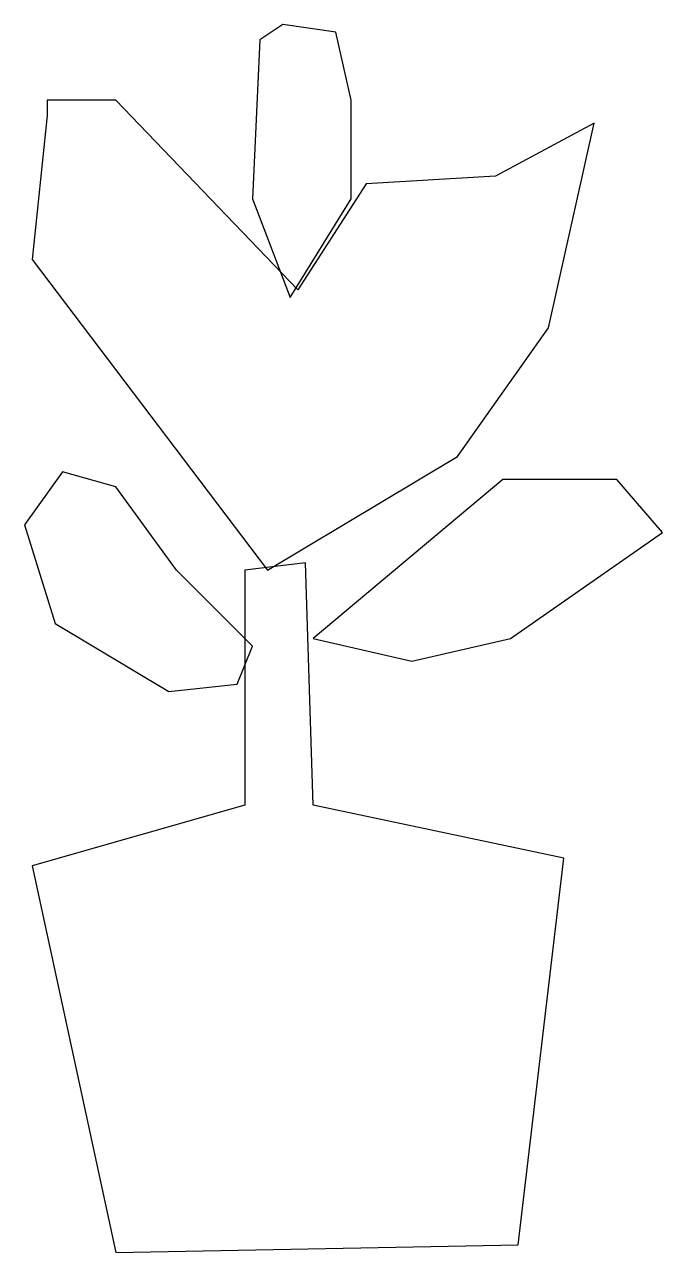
# Model space of a CAD drawing. Extents: x -0.24 to 0.28, y 0 to 1.
import ezdxf

# ---------------------------------------------------------------- set-up
doc = ezdxf.new("R2010")
doc.units = 0
doc.layers.get('0').update_dxf_attribs({"linetype": 'CONTINUOUS'})

msp = doc.modelspace()

# ---------------------------------------------------------------- linework, layer by layer
at = {"color": 0}
for p, q in [((-0.1647, 0.941), (-0.2207, 0.941)), ((-0.2207, 0.941), (-0.2207, 0.9285)), ((-0.0155, 0.7857), (-0.1647, 0.941)), ((-0.2207, 0.9285), (-0.2331, 0.8105)), ((0.2269, 0.9223), (0.1461, 0.8789)), ((0.1896, 0.7546), (0.2269, 0.9223)), ((0.1461, 0.8789), (0.0404, 0.8726)), ((0.0404, 0.8726), (-0.0155, 0.7857)), ((-0.2331, 0.8105), (-0.0404, 0.5559)), ((0.115, 0.6491), (0.1896, 0.7546)), ((-0.0404, 0.5559), (0.115, 0.6491))]:
    msp.add_line(p, q, dxfattribs=at)
for points in [[(-0.0466, 0.9907), (-0.0528, 0.8602), (-0.0218, 0.7795), (0.028, 0.8602), (0.028, 0.941), (0.0155, 0.9969), (-0.028, 1.0031)], [(-0.0528, 0.4938), (-0.115, 0.5559), (-0.1647, 0.6242), (-0.2082, 0.6366), (-0.2393, 0.5932), (-0.2144, 0.5124), (-0.1212, 0.4565), (-0.0653, 0.4627)], [(-0.0031, 0.5), (0.0777, 0.4814), (0.1585, 0.5), (0.2828, 0.5869), (0.2455, 0.6304), (0.1523, 0.6304)], [(-0.059, 0.5559), (-0.059, 0.3633), (-0.2331, 0.3137), (-0.1647, -0.0031), (0.1647, 0.0031), (0.202, 0.3199), (-0.0031, 0.3633), (-0.0093, 0.5621)]]:
    msp.add_lwpolyline(points, close=True, dxfattribs=at)

doc.saveas('drawing.dxf')
